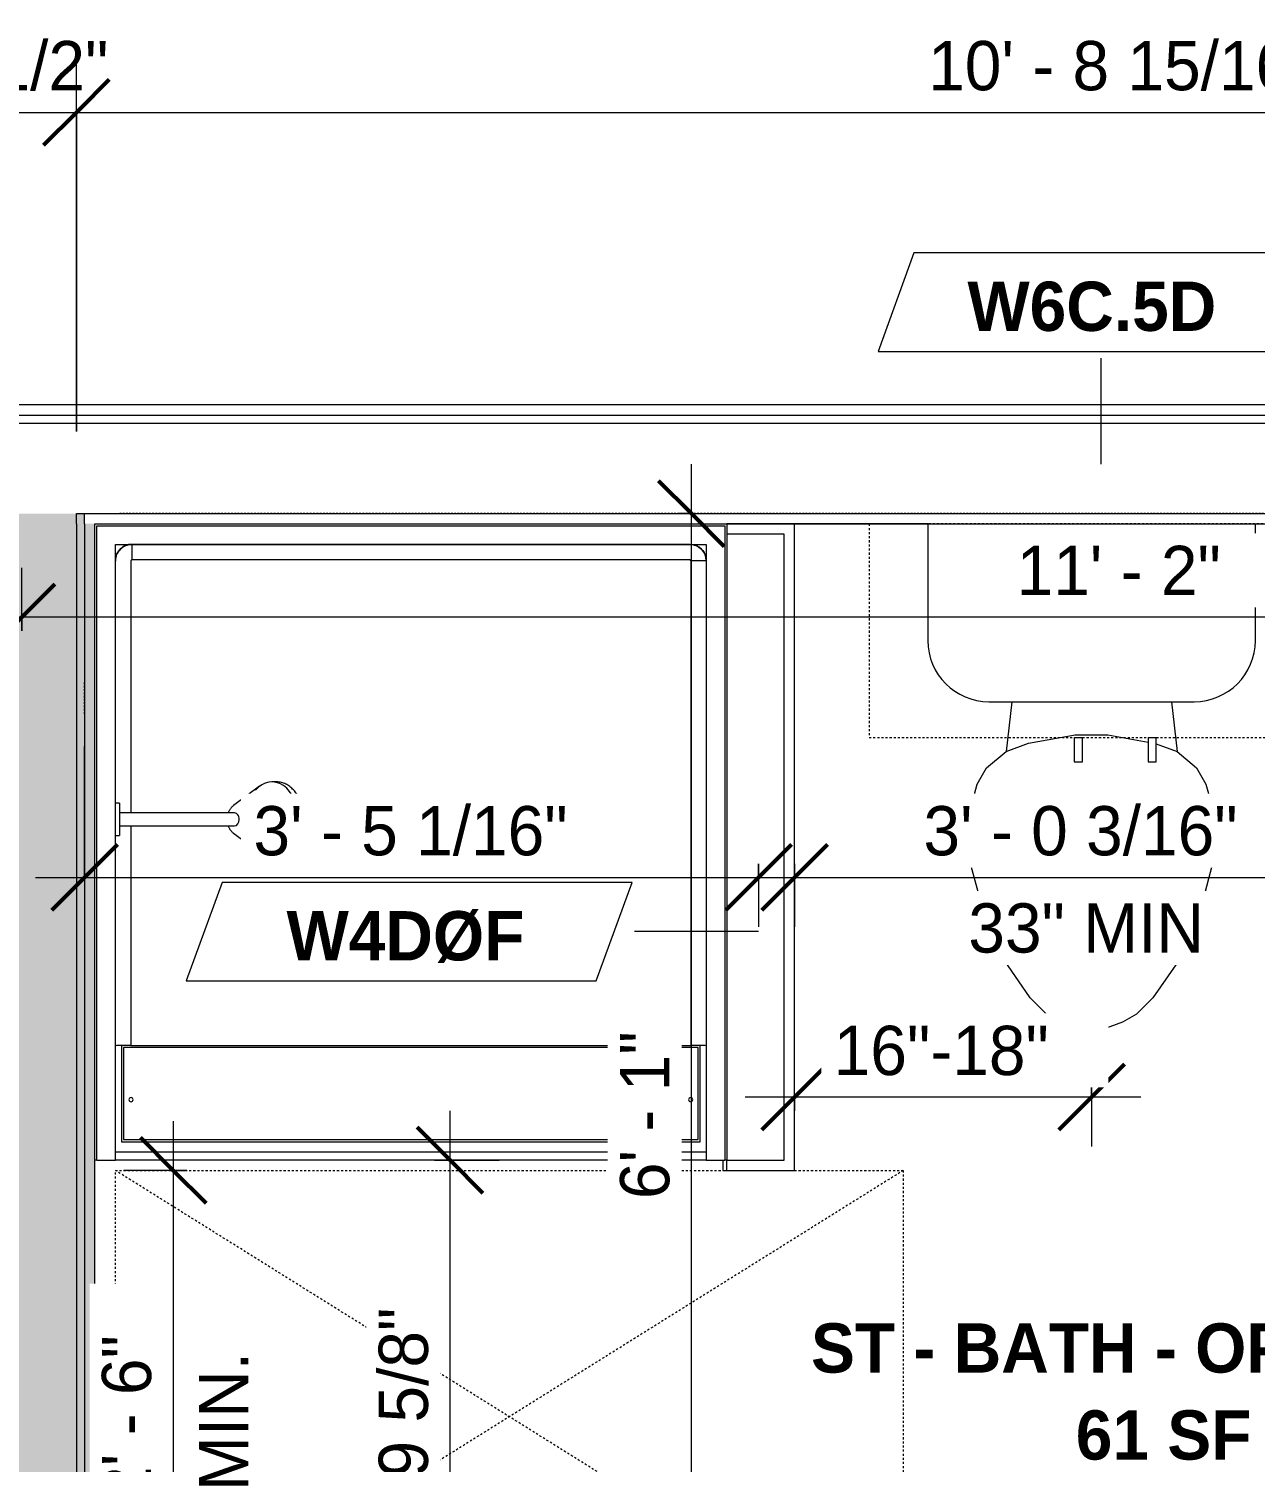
# Model space of a CAD drawing. Header units: inches. Extents: x -4058 to -1781, y 9814 to 12264.
# Drawn here: x -3338.3 to -3263.6, y 10316.3 to 10403.6 of the extents above; entities that cross this region are included whole.
import ezdxf

# ---------------------------------------------------------------- set-up
doc = ezdxf.new("R2010")
doc.units = ezdxf.units.IN
doc.header["$MEASUREMENT"] = 0
doc.linetypes.add('Dash', pattern=[0.25, 0.125, -0.125])
doc.linetypes.add('Dash 3_32_', pattern=[0.1875, 0.09375, -0.09375])
for name, color, linetype, lineweight in [('0-1', 7, 'Continuous', 5), ('A-ANNO-DIMS', 211, 'Continuous', 9), ('A-ANNO-DIMS-32', 211, 'Continuous', 9), ('A-AREA-IDEN', 2, 'Continuous', 9), ('A-DETL-1', 90, 'Dash 3_32_', 9), ('A-FLOR-2', 192, 'Continuous', 9), ('A-GENM', 5, 'Continuous', 9), ('A-GENM-2', 147, 'Dash', 9), ('A-WALL-1', 7, 'Continuous', 9), ('A-WALL-2', 113, 'Continuous', 9), ('A-WALL-IDEN', 211, 'Continuous', 9), ('I-WALL-1', 1, 'Continuous', 18), ('I-WALL-2', 10, 'Continuous', 5), ('I-WALL-3', 7, 'Continuous', 9), ('P-SANR-FIXT', 6, 'Continuous', 9), ('Q-CASE', 31, 'Continuous', 9), ('Q-CASE-2', 31, 'Dash', 9)]:
    doc.layers.add(name, color=color, linetype=linetype, lineweight=lineweight)
doc.styles.add('Century Gothic', font='ufonts.com_century-gothic.ttf', dxfattribs={"height": 3})
doc.styles.add('Century Gothic_B', font='GOTHICB.TTF', dxfattribs={"height": 3})
doc.dimstyles.new('MARKETING_DIMENSION', dxfattribs={"dimscale": 12, "dimtxt": 3.132505, "dimasz": 0.333333, "dimexe": 0.25, "dimexo": 0.166667, "dimgap": 0.041667, "dimtad": 1, "dimdec": 4, "dimrnd": 0.0625, "dimzin": 3, "dimdsep": 46, "dimlunit": 4, "dimtxsty": 'Century Gothic', "dimblk1": 'OBLIQUE', "dimblk2": 'OBLIQUE', "dimsah": 1, "dimcen": 0.09, "dimdle": 0.25, "dimazin": 0, "dimtfac": 1, "dimtdec": 4, "dimtix": 1, "dimtmove": 0, "dimatfit": 3, "dimfxl": 1, "dimtvp": 1, "dimtfill": 1, "dimfrac": 2, "dimtolj": 1, "dimtzin": 0, "dimarcsym": 2})
doc.dimstyles.new('THE_DIMENSION_STRING_2', dxfattribs={"dimscale": 12, "dimtxt": 3.132505, "dimasz": 0.333333, "dimexe": 0.25, "dimexo": 0.166667, "dimgap": 0.041667, "dimtad": 1, "dimdec": 4, "dimrnd": 0.0625, "dimzin": 3, "dimdsep": 46, "dimlunit": 4, "dimtxsty": 'Century Gothic', "dimblk1": 'OBLIQUE', "dimblk2": 'OBLIQUE', "dimsah": 1, "dimcen": 0.09, "dimdle": 0.25, "dimazin": 0, "dimtfac": 1, "dimtdec": 4, "dimtix": 1, "dimtmove": 0, "dimatfit": 3, "dimfxl": 1, "dimtvp": 1, "dimtfill": 1, "dimfrac": 2, "dimtolj": 1, "dimtzin": 0, "dimarcsym": 2})
doc.dimstyles.new('THE_DIMENSION_STRING_3', dxfattribs={"dimscale": 12, "dimtxt": 3.132505, "dimasz": 0.333333, "dimexe": 0.25, "dimexo": 0.166667, "dimgap": 0.041667, "dimtad": 1, "dimdec": 4, "dimrnd": 0.0625, "dimzin": 3, "dimdsep": 46, "dimlunit": 4, "dimtxsty": 'Century Gothic', "dimblk1": 'OBLIQUE', "dimblk2": 'OBLIQUE', "dimsah": 1, "dimcen": 0.09, "dimdle": 0.25, "dimazin": 0, "dimtfac": 1, "dimtdec": 4, "dimtix": 1, "dimtmove": 0, "dimatfit": 3, "dimfxl": 1, "dimtvp": 1, "dimtfill": 1, "dimfrac": 2, "dimtolj": 1, "dimtzin": 0, "dimarcsym": 2})
doc.dimstyles.new('THE_DIMENSION_STRING_4', dxfattribs={"dimscale": 12, "dimtxt": 3.132505, "dimasz": 0.333333, "dimexe": 0.25, "dimexo": 0.166667, "dimgap": 0.041667, "dimtad": 1, "dimdec": 4, "dimrnd": 0.0625, "dimzin": 3, "dimdsep": 46, "dimlunit": 4, "dimtxsty": 'Century Gothic', "dimblk1": 'OBLIQUE', "dimblk2": 'OBLIQUE', "dimsah": 1, "dimcen": 0.09, "dimdle": 0.25, "dimazin": 0, "dimtfac": 1, "dimtdec": 4, "dimtix": 1, "dimtmove": 0, "dimatfit": 3, "dimfxl": 1, "dimtvp": 1, "dimtfill": 1, "dimfrac": 2, "dimtolj": 1, "dimtzin": 0, "dimarcsym": 2})
doc.dimstyles.new('THE_DIMENSION_STRING_5', dxfattribs={"dimscale": 12, "dimtxt": 3.132505, "dimasz": 0.333333, "dimexe": 0.25, "dimexo": 0.166667, "dimgap": 0.041667, "dimtad": 1, "dimdec": 4, "dimrnd": 0.0625, "dimzin": 3, "dimdsep": 46, "dimlunit": 4, "dimtxsty": 'Century Gothic', "dimblk1": 'OBLIQUE', "dimblk2": 'OBLIQUE', "dimsah": 1, "dimcen": 0.09, "dimdle": 0.25, "dimazin": 0, "dimtfac": 1, "dimtdec": 4, "dimtix": 1, "dimtmove": 0, "dimatfit": 3, "dimfxl": 1, "dimtvp": 1, "dimtfill": 1, "dimfrac": 2, "dimtolj": 1, "dimtzin": 0, "dimarcsym": 2})

# ---------------------------------------------------------------- blocks, each defined once
blk = doc.blocks.new('CTR - 1st Phase - Common Walls_rvt-1-UNITS PLANS - 3RD FLOOR')
at = {"layer": 'I-WALL-1'}
blk.add_hatch(color=256, dxfattribs=at).paths.add_polyline_path([(-3334.911, 9988.439), (-3334.286, 9988.439), (-3334.286, 10373.414), (-3334.911, 10373.414), (-3334.911, 9995.912)], flags=0)
at = {"layer": 'I-WALL-2'}
for points in [[(-3340.911, 9988.439), (-3335.411, 9988.439), (-3335.411, 10374.039), (-3340.911, 10374.039), (-3340.911, 9995.912)], [(-3334.911, 9988.439), (-3334.911, 10374.039), (-3335.411, 10374.039), (-3335.411, 9988.439)]]:
    blk.add_hatch(color=256, dxfattribs=at).paths.add_polyline_path(points, flags=0)
at = {"layer": 'A-WALL-1'}
for p, q in [((-3340.911, 10380.039), (-3207.099, 10380.039)), ((-3340.911, 10379.539), (-3207.099, 10379.539)), ((-3335.411, 10373.414), (-3335.411, 10374.039)), ((-3335.411, 10374.039), (-3334.911, 10374.039)), ((-3335.411, 10374.039), (-3334.911, 10374.039)), ((-3334.911, 10373.414), (-3334.911, 10374.039)), ((-3334.911, 10374.039), (-3207.099, 10374.039)), ((-3335.411, 10373.414), (-3335.411, 9988.439)), ((-3334.911, 10373.414), (-3334.911, 9988.439))]:
    blk.add_line(p, q, dxfattribs=at)
at = {"layer": 'I-WALL-3'}
for p, q in [((-3207.099, 10380.664), (-3341.911, 10380.664)), ((-3295.786, 10373.414), (-3207.099, 10373.414)), ((-3334.286, 9988.439), (-3334.286, 10334.664))]:
    blk.add_line(p, q, dxfattribs=at)
blk = doc.blocks.new('Toilet-Domestic-3D - Toilet-Domestic-3D-V31-UNITS PLANS - 3RD FLOOR')
at = {"layer": 'P-SANR-FIXT'}
for p, q in [((-2.74, 11), (-1.874, 11.5)), ((-1.874, 11.5), (-0.5, 12)), ((-0.5, 12), (0.5, 12)), ((0.5, 12), (1.874, 11.5)), ((1.874, 11.5), (2.74, 11)), ((-3.74, 10), (-2.74, 11)), ((2.74, 11), (3.74, 10)), ((-5.127, 8), (-3.74, 10)), ((3.74, 10), (5.127, 8)), ((-6.06, 6), (-5.127, 8)), ((5.127, 8), (6.06, 6)), ((-6.788, 4), (-6.06, 6)), ((6.06, 6), (6.788, 4)), ((-7.326, 1.992), (-6.788, 4)), ((6.788, 4), (7.326, 1.992)), ((-7.5, 0), (-7.326, 1.992)), ((7.326, 1.992), (7.5, 0)), ((-7.413, -0.996), (-7.5, 0)), ((7.5, 0), (7.413, -0.996)), ((-7.236, -2), (-7.413, -0.996)), ((7.413, -0.996), (7.236, -2)), ((-6.968, -3), (-7.236, -2)), ((7.236, -2), (6.968, -3)), ((-6.401, -4), (-6.968, -3)), ((6.968, -3), (6.401, -4)), ((-5.209, -5), (-6.401, -4)), ((6.401, -4), (5.209, -5)), ((-3.938, -5.463), (-5.209, -5)), ((-4.862, -8.024), (-5.209, -5)), ((5.209, -5), (3.836, -5.5)), ((4.862, -8.024), (5.209, -5)), ((-1, -6), (-3.449, -5.568)), ((1, -6), (-1, -6)), ((3.836, -5.5), (1, -6)), ((6.25, -8.024), (-6.25, -8.024)), ((-9.976, -11.75), (-9.976, -18.856)), ((9.976, -18.856), (9.976, -11.75))]:
    blk.add_line(p, q, dxfattribs=at)
for centre, start, end in [((-6.25, -11.75), 90, 180), ((6.25, -11.75), 0, 90)]:
    blk.add_arc(centre, 3.726, start, end, dxfattribs=at)
blk = doc.blocks.new('ADA Clearances - 30_x48_-V33-UNITS PLANS - 3RD FLOOR')
at = {"layer": 'A-GENM-2'}
for p, q in [((15, 24), (-15, -24)), ((-15, 24), (15, -24)), ((-15, 17.375), (-15, 24)), ((-15, 24), (15, 24)), ((15, 24), (15, -24)), ((-15, -24), (-15, 13)), ((15, -24), (-15, -24))]:
    blk.add_line(p, q, dxfattribs=at)
blk = doc.blocks.new('300 Series Wall Hung Cabinet_326 - 30_-2909952-UNITS PLANS - 3RD FLOOR')
at = {"layer": 'Q-CASE'}
for p, q in [((-2.5, -13.188), (-2.012, -13.188)), ((-2.5, -13.188), (-2.5, -14.687)), ((-2.012, -14.687), (-2.012, -13.188)), ((2, -13.188), (2.488, -13.188)), ((2, -13.188), (2, -14.687)), ((2.488, -14.687), (2.488, -13.188)), ((-2.5, -14.687), (-2.012, -14.687)), ((2, -14.687), (2.488, -14.687))]:
    blk.add_line(p, q, dxfattribs=at)
at = {"layer": 'Q-CASE-2'}
for p, q in [((15, -0.188), (-15, -0.188)), ((-15, -0.188), (-15, -13.188)), ((15, -13.188), (15, -0.188)), ((-15, -13.188), (15, -13.188))]:
    blk.add_line(p, q, dxfattribs=at)
blk = doc.blocks.new('The Shower - The Shower-V104-UNITS PLANS - 3RD FLOOR')
at = {"layer": 'P-SANR-FIXT'}
for p, q in [((0, 39.25), (0.125, 39.25)), ((0, 0.5), (0, 39.25)), ((1.25, 39.25), (0.125, 39.25)), ((0.125, 0.625), (0.125, 39.25)), ((1.25, 39.25), (37.25, 39.25)), ((1.25, 38.75), (1.25, 39.25)), ((1.25, 1.75), (1.25, 39.25)), ((37.25, 38.75), (1.25, 38.75)), ((37.25, 39.25), (37.25, 38.75)), ((38.375, 39.25), (37.25, 39.25)), ((37.25, 39.25), (37.25, 19.484)), ((38.375, 39.25), (38.5, 39.25)), ((38.375, 39.25), (38.375, 0.625)), ((38.5, 39.25), (38.5, 0.5)), ((1.625, 38.125), (1.625, 32.27)), ((36.875, 38.125), (1.625, 38.125)), ((36.75, 37.996), (1.75, 37.996)), ((1.75, 37.996), (1.75, 32.38)), ((36.75, 32.38), (36.75, 37.996)), ((36.875, 32.27), (36.875, 38.125)), ((1.75, 32.38), (36.75, 32.38)), ((2.2, 2.75), (2.2, 32.266)), ((36.3, 32.266), (2.2, 32.266)), ((36.3, 18.893), (36.3, 32.266)), ((36.3, 2.753), (36.3, 18.106)), ((37.25, 17.516), (37.25, 1.75)), ((2.253, 2.7), (36.25, 2.7)), ((37.25, 1.75), (1.25, 1.75)), ((1.28, 2.507), (1.302, 2.432)), ((1.397, 2.229), (1.415, 2.199)), ((1.51, 2.078), (1.578, 2.01)), ((1.699, 1.915), (1.731, 1.895)), ((1.932, 1.802), (2.007, 1.78)), ((2.253, 1.769), (36.25, 1.769)), ((36.25, 1.75), (36.25, 1.769)), ((36.493, 1.78), (36.568, 1.802)), ((36.772, 1.897), (36.801, 1.915)), ((36.922, 2.01), (36.99, 2.078)), ((37.085, 2.199), (37.105, 2.231)), ((37.198, 2.432), (37.22, 2.507)), ((38.5, 0.5), (0, 0.5)), ((38.375, 0.625), (0.125, 0.625))]:
    blk.add_line(p, q, dxfattribs=at)
for centre, radius, start, end in [((2.203, 35.563), 0.125, 0, 180), ((2.203, 35.563), 0.125, 180, 0), ((36.297, 35.563), 0.125, 0, 180), ((36.297, 35.563), 0.125, 180, 0), ((2.25, 2.75), 1, 180, 270), ((36.25, 2.75), 1, 270, 0)]:
    blk.add_arc(centre, radius, start, end, dxfattribs=at)
for centre, major_axis, start_param, end_param in [((2.2, 32.284), (-0.95, 0), 0, 1.570796), ((36.3, 32.284), (0.95, 0), 4.712389, 6.283185)]:
    blk.add_ellipse(centre, major_axis=major_axis, ratio=0.019505, start_param=start_param, end_param=end_param, dxfattribs=at)
for points, knots in [([(1.25, 2.769), (1.25, 2.767), (1.272, 2.764), (1.4, 2.758), (1.642, 2.754), (1.951, 2.752), (2.117, 2.752), (2.2, 2.753)], [-1, -1, -1, -1, -0.833333, -0.666667, -0.333333, -0.166667, 0, 0, 0, 0]), ([(1.25, 2.769), (1.25, 2.702), (1.263, 2.572), (1.34, 2.32), (1.525, 2.042), (1.804, 1.857), (2.056, 1.781), (2.186, 1.769), (2.253, 1.769)], [-1, -1, -1, -1, -0.874768, -0.749536, -0.499072, -0.248608, -0.123376, 0.001856, 0.001856, 0.001856, 0.001856]), ([(2.2, 2.753), (2.2, 2.742), (2.201, 2.74), (2.203, 2.731), (2.207, 2.724), (2.212, 2.717), (2.218, 2.711), (2.226, 2.705), (2.235, 2.702), (2.242, 2.7), (2.248, 2.7), (2.253, 2.7)], [-1, -1, -1, -1, -0.833333, -0.75, -0.666667, -0.583333, -0.416667, -0.291667, -0.208333, -0.083333, 0, 0, 0, 0]), ([(36.247, 2.7), (36.258, 2.7), (36.26, 2.701), (36.268, 2.703), (36.276, 2.707), (36.283, 2.712), (36.289, 2.718), (36.294, 2.726), (36.298, 2.735), (36.3, 2.741), (36.3, 2.748), (36.3, 2.753)], [-1, -1, -1, -1, -0.833333, -0.75, -0.666667, -0.583333, -0.416667, -0.291667, -0.208333, -0.083333, 0, 0, 0, 0]), ([(36.25, 1.796), (36.25, 1.816), (36.25, 1.907), (36.249, 2.145), (36.248, 2.452), (36.248, 2.617), (36.247, 2.7)], [-0.8333333, -0.8333333, -0.8333333, -0.8333333, -0.6666667, -0.3333333, -0.1666667, 0, 0, 0, 0]), ([(36.25, 1.769), (36.317, 1.769), (36.447, 1.782), (36.699, 1.858), (36.977, 2.044), (37.162, 2.322), (37.238, 2.575), (37.25, 2.705), (37.25, 2.771)], [-1, -1, -1, -1, -0.874768, -0.749536, -0.499072, -0.248608, -0.123376, 0.001856, 0.001856, 0.001856, 0.001856]), ([(1.589, 2), (1.545, 2.038), (1.47, 2.117), (1.409, 2.206), (1.385, 2.249)], [0.4597287, 0.4597287, 0.4597287, 0.4597287, 0.5714286, 0.666048, 0.666048, 0.666048, 0.666048]), ([(2.25, 1.75), (2.174, 1.75), (2.026, 1.767), (1.86, 1.825), (1.773, 1.871), (1.752, 1.883)], [0, 0, 0, 0, 0.1428571, 0.2857143, 0.332096, 0.332096, 0.332096, 0.332096]), ([(36.75, 1.884), (36.696, 1.853), (36.588, 1.803), (36.419, 1.76), (36.307, 1.75), (36.25, 1.75)], [0.6665409, 0.6665409, 0.6665409, 0.6665409, 0.7857143, 0.8928571, 1, 1, 1, 1]), ([(37.014, 2.105), (36.972, 2.055), (36.889, 1.974), (36.794, 1.909), (36.751, 1.885)], [0.4462442, 0.4462442, 0.4462442, 0.4462442, 0.5714286, 0.666048, 0.666048, 0.666048, 0.666048]), ([(37.193, 2.416), (37.181, 2.382), (37.157, 2.326), (37.129, 2.273), (37.117, 2.252)], [0.2167295, 0.2167295, 0.2167295, 0.2167295, 0.2857143, 0.332096, 0.332096, 0.332096, 0.332096])]:
    blk.add_open_spline(points, degree=3, knots=knots, dxfattribs=at)
for points in [[(1.251, 2.707), (1.25, 2.721), (1.25, 2.735), (1.25, 2.75)], [(37.25, 2.75), (37.25, 2.724), (37.249, 2.698), (37.247, 2.673)], [(1.384, 2.25), (1.371, 2.272), (1.359, 2.295), (1.348, 2.319)], [(1.75, 1.884), (1.707, 1.909), (1.665, 1.937), (1.627, 1.968)], [(37.116, 2.25), (37.095, 2.214), (37.072, 2.179), (37.047, 2.146)]]:
    blk.add_open_spline(points, degree=3, dxfattribs=at)
blk = doc.blocks.new('Shower Head - Shower Head-3265626-UNITS PLANS - 3RD FLOOR')
at = {"layer": 'P-SANR-FIXT'}
for p, q in [((-0.984, 0), (-0.984, -0.255)), ((-0.984, 0), (0.984, 0)), ((0.984, -0.255), (-0.984, -0.255)), ((-0.394, -0.255), (-0.394, -1.002)), ((0.394, -1.002), (0.394, -0.255)), ((0.984, -0.255), (0.984, 0)), ((-0.394, -6.013), (-0.394, -7.265)), ((0.394, -7.265), (0.394, -6.013)), ((-0.837, -7.194), (-2.021, -8.783)), ((2.021, -8.783), (0.837, -7.194)), ((-2.285, -9.536), (-2.285, -9.815)), ((2.285, -9.815), (2.285, -9.536))]:
    blk.add_line(p, q, dxfattribs=at)
at = {"layer": 'P-SANR-FIXT', "flags": 128}
for points in [[(-0.394, -1.002), (-0.394, -1.285), (-0.394, -1.568), (-0.394, -1.85), (-0.394, -2.131), (-0.394, -2.41), (-0.394, -2.686), (-0.394, -2.96), (-0.394, -3.231), (-0.394, -3.498), (-0.394, -3.761), (-0.394, -4.02), (-0.394, -4.274), (-0.394, -4.523), (-0.394, -4.766), (-0.394, -5.003), (-0.394, -5.234), (-0.394, -5.458), (-0.394, -5.674), (-0.394, -5.884), (-0.394, -6.013)], [(0.394, -6.013), (0.394, -5.808), (0.394, -5.596), (0.394, -5.377), (0.394, -5.15), (0.394, -4.917), (0.394, -4.678), (0.394, -4.433), (0.394, -4.182), (0.394, -3.926), (0.394, -3.666), (0.394, -3.401), (0.394, -3.132), (0.394, -2.86), (0.394, -2.585), (0.394, -2.308), (0.394, -2.028), (0.394, -1.747), (0.394, -1.465), (0.394, -1.182), (0.394, -1.002)], [(-0.394, -6.871), (-0.426, -6.883), (-0.458, -6.897), (-0.489, -6.911), (-0.521, -6.927), (-0.552, -6.944), (-0.582, -6.963), (-0.613, -6.982), (-0.643, -7.003), (-0.672, -7.025), (-0.701, -7.049), (-0.729, -7.074), (-0.756, -7.101), (-0.783, -7.129), (-0.809, -7.159), (-0.834, -7.19), (-0.837, -7.194)], [(0.837, -7.194), (0.813, -7.163), (0.787, -7.133), (0.76, -7.105), (0.733, -7.078), (0.705, -7.052), (0.676, -7.029), (0.647, -7.006), (0.617, -6.985), (0.587, -6.965), (0.556, -6.947), (0.525, -6.93), (0.494, -6.914), (0.462, -6.899), (0.43, -6.885), (0.398, -6.873)], [(-2.285, -9.815), (-2.283, -9.885), (-2.277, -9.955), (-2.267, -10.024), (-2.253, -10.094), (-2.236, -10.162), (-2.214, -10.23), (-2.189, -10.297), (-2.16, -10.362), (-2.128, -10.427), (-2.092, -10.49), (-2.053, -10.552), (-2.011, -10.613), (-1.965, -10.672), (-1.916, -10.729), (-1.865, -10.785), (-1.81, -10.839), (-1.753, -10.891), (-1.693, -10.941), (-1.631, -10.99), (-1.566, -11.036), (-1.499, -11.08), (-1.43, -11.122), (-1.358, -11.163), (-1.285, -11.2), (-1.21, -11.236), (-1.132, -11.27), (-1.054, -11.301), (-0.973, -11.33), (-0.892, -11.356), (-0.809, -11.38), (-0.725, -11.402), (-0.639, -11.422), (-0.553, -11.438), (-0.466, -11.453), (-0.379, -11.465), (-0.291, -11.474), (-0.202, -11.481), (-0.113, -11.486), (-0.024, -11.488), (0, -11.488)], [(0, -11.488), (0.089, -11.487), (0.178, -11.483), (0.267, -11.476), (0.355, -11.468), (0.443, -11.456), (0.53, -11.443), (0.616, -11.426), (0.702, -11.408), (0.786, -11.387), (0.869, -11.363), (0.952, -11.337), (1.032, -11.309), (1.111, -11.278), (1.189, -11.245), (1.265, -11.21), (1.339, -11.173), (1.411, -11.133), (1.481, -11.092), (1.548, -11.048), (1.614, -11.002), (1.677, -10.955), (1.737, -10.905), (1.795, -10.853), (1.85, -10.8), (1.903, -10.745), (1.952, -10.688), (1.999, -10.629), (2.042, -10.569), (2.082, -10.507), (2.119, -10.444), (2.152, -10.38), (2.182, -10.315), (2.208, -10.248), (2.23, -10.18), (2.249, -10.112), (2.264, -10.043), (2.275, -9.974), (2.282, -9.904), (2.285, -9.833), (2.285, -9.815)]]:
    blk.add_lwpolyline(points, dxfattribs=at)
at = {"layer": 'P-SANR-FIXT'}
for centre, major_axis, start_param, end_param in [((0, -7.265), (0.394, 0), 3.141593, 4.712389), ((0, -7.265), (-0.394, 0), 1.570796, 3.141593), ((0, -9.536), (2.285, 0), 2.468394, 4.712389), ((0, -9.536), (-2.285, 0), 1.570796, 3.814791)]:
    blk.add_ellipse(centre, major_axis=major_axis, ratio=0.707107, start_param=start_param, end_param=end_param, dxfattribs=at)
blk = doc.blocks.new('Wall Tag - Arch Wall-3956453-UNITS PLANS - 3RD FLOOR')
at = {"layer": 'A-WALL-IDEN'}
for p, q in [((-0.3561, 0.0937), (-0.4244, -0.0937)), ((0.4244, 0.0937), (-0.3561, 0.0937)), ((0.3561, -0.0937), (0.4244, 0.0937)), ((-0.4244, -0.0937), (0.3561, -0.0937))]:
    blk.add_line(p, q, dxfattribs=at)
blk = doc.blocks.new('DIMBLOCK432-UNITS PLANS - 3RD FLOOR')
at = {"layer": 'A-ANNO-DIMS-32'}
for p, q in [((-3340.911, 10379.039), (-3340.911, 10401.47)), ((-3335.411, 10379.039), (-3335.411, 10401.47)), ((-3340.911, 10398.47), (-3335.411, 10398.47)), ((-3340.911, 10398.47), (-3340.911, 10379.039)), ((-3335.411, 10398.47), (-3335.411, 10379.039))]:
    blk.add_line(p, q, dxfattribs=at)
at = {"layer": 'A-ANNO-DIMS-32', "lineweight": 50}
for p, q in [((-3340.911, 10398.47), (-3338.911, 10400.47)), ((-3335.411, 10398.47), (-3333.411, 10400.47)), ((-3340.911, 10398.47), (-3342.911, 10396.47)), ((-3335.411, 10398.47), (-3337.411, 10396.47))]:
    blk.add_line(p, q, dxfattribs=at)
at = {"layer": 'A-ANNO-DIMS-32', "color": 0, "insert": (-3343.805, 10402.815), "char_height": 3, "width": 13.54435, "attachment_point": 1, "line_spacing_factor": 0.984502, "style": 'Century Gothic', "bg_fill": 3, "box_fill_scale": 1.25, "bg_fill_color": 256, "bg_fill_true_color": 13158600, "bg_fill_transparency": 0}
blk.add_mtext('5 1/2"', dxfattribs=at)
blk = doc.blocks.new('_Oblique')
at = {"color": 0, "linetype": 'ByBlock', "lineweight": -2}
blk.add_line((-0.5, -0.5), (0.5, 0.5), dxfattribs=at)
blk = doc.blocks.new('DIMBLOCK433-UNITS PLANS - 3RD FLOOR')
at = {"layer": 'A-ANNO-DIMS-32'}
for p, q in [((-3335.411, 10379.039), (-3335.411, 10401.47)), ((-3206.474, 10379.039), (-3206.474, 10401.47)), ((-3335.411, 10398.47), (-3206.474, 10398.47)), ((-3335.411, 10398.47), (-3335.411, 10379.039)), ((-3206.474, 10398.47), (-3206.474, 10379.039))]:
    blk.add_line(p, q, dxfattribs=at)
at = {"layer": 'A-ANNO-DIMS-32', "lineweight": 50}
for p, q in [((-3335.411, 10398.47), (-3333.411, 10400.47)), ((-3206.474, 10398.47), (-3204.474, 10400.47)), ((-3335.411, 10398.47), (-3337.411, 10396.47)), ((-3206.474, 10398.47), (-3208.474, 10396.47))]:
    blk.add_line(p, q, dxfattribs=at)
at = {"layer": 'A-ANNO-DIMS-32', "color": 0, "insert": (-3283.522, 10402.815), "char_height": 3, "width": 30.19138, "attachment_point": 1, "line_spacing_factor": 0.984502, "style": 'Century Gothic', "bg_fill": 3, "box_fill_scale": 1.25, "bg_fill_color": 256, "bg_fill_true_color": 13158600, "bg_fill_transparency": 0}
blk.add_mtext('10\' - 8 15/16"', dxfattribs=at)
blk = doc.blocks.new('DIMBLOCK820-UNITS PLANS - 3RD FLOOR')
at = {"layer": 'A-ANNO-DIMS-32', "lineweight": 50}
for p, q in [((-3291.661, 10351.881), (-3289.661, 10353.881)), ((-3255.474, 10351.881), (-3253.474, 10353.881)), ((-3291.661, 10351.881), (-3293.661, 10349.881)), ((-3255.474, 10351.881), (-3257.474, 10349.881))]:
    blk.add_line(p, q, dxfattribs=at)
at = {"layer": 'A-ANNO-DIMS-32'}
for p, q in [((-3291.661, 10352.71), (-3291.661, 10348.881)), ((-3291.661, 10351.881), (-3291.661, 10352.71)), ((-3255.474, 10352.71), (-3255.474, 10348.881)), ((-3255.474, 10351.881), (-3255.474, 10352.71)), ((-3294.661, 10351.881), (-3252.474, 10351.881))]:
    blk.add_line(p, q, dxfattribs=at)
at = {"layer": 'A-ANNO-DIMS-32', "color": 0, "char_height": 3, "attachment_point": 1, "line_spacing_factor": 0.984502, "style": 'Century Gothic', "bg_fill": 3, "box_fill_scale": 1.25, "bg_fill_color": 256, "bg_fill_true_color": 13158600, "bg_fill_transparency": 0}
for s, insert, width in [('3\' - 0 3/16"', (-3283.81, 10356.226), 24.5827), ('33" MIN', (-3281.076, 10350.304), 18.01936)]:
    blk.add_mtext(s, dxfattribs=dict(at, insert=insert, width=width))
blk = doc.blocks.new('DIMBLOCK966-UNITS PLANS - 3RD FLOOR')
at = {"layer": 'A-ANNO-DIMS-32'}
for p, q in [((-3312.649, 10298.039), (-3312.649, 10337.664)), ((-3313.599, 10334.664), (-3309.649, 10334.664)), ((-3312.649, 10334.664), (-3313.599, 10334.664)), ((-3313.477, 10301.039), (-3309.649, 10301.039)), ((-3312.649, 10301.039), (-3313.477, 10301.039))]:
    blk.add_line(p, q, dxfattribs=at)
at = {"layer": 'A-ANNO-DIMS-32', "lineweight": 50}
for p, q in [((-3312.649, 10334.664), (-3314.649, 10336.664)), ((-3312.649, 10334.664), (-3310.649, 10332.664)), ((-3312.649, 10301.039), (-3314.649, 10303.039)), ((-3312.649, 10301.039), (-3310.649, 10299.039))]:
    blk.add_line(p, q, dxfattribs=at)
at = {"layer": 'A-ANNO-DIMS-32', "color": 0, "insert": (-3316.994, 10308.778), "char_height": 3, "width": 21.77837, "attachment_point": 1, "rotation": 90, "line_spacing_factor": 0.984502, "style": 'Century Gothic', "bg_fill": 3, "box_fill_scale": 1.25, "bg_fill_color": 256, "bg_fill_true_color": 13158600, "bg_fill_transparency": 0}
blk.add_mtext('2\' - 9 5/8"', dxfattribs=at)
blk = doc.blocks.new('DIMBLOCK1151-UNITS PLANS - 3RD FLOOR')
at = {"layer": 'A-ANNO-DIMS-32'}
for p, q in [((-3291.661, 10337.673), (-3291.661, 10341.502)), ((-3273.567, 10340.559), (-3273.567, 10335.502)), ((-3273.567, 10338.502), (-3273.567, 10340.559)), ((-3270.567, 10338.502), (-3294.661, 10338.502)), ((-3291.661, 10338.502), (-3291.661, 10337.673))]:
    blk.add_line(p, q, dxfattribs=at)
at = {"layer": 'A-ANNO-DIMS-32', "lineweight": 50}
for p, q in [((-3291.661, 10338.502), (-3289.661, 10340.502)), ((-3273.567, 10338.502), (-3271.567, 10340.502)), ((-3291.661, 10338.502), (-3293.661, 10336.502)), ((-3273.567, 10338.502), (-3275.567, 10336.502))]:
    blk.add_line(p, q, dxfattribs=at)
at = {"layer": 'A-ANNO-DIMS-32', "color": 0, "insert": (-3289.277, 10342.847), "char_height": 3, "width": 15.99069, "attachment_point": 1, "line_spacing_factor": 0.984502, "style": 'Century Gothic', "bg_fill": 3, "box_fill_scale": 1.25, "bg_fill_color": 256, "bg_fill_true_color": 13158600, "bg_fill_transparency": 0}
blk.add_mtext('16"-18"', dxfattribs=at)
blk = doc.blocks.new('DIMBLOCK1152-UNITS PLANS - 3RD FLOOR')
at = {"layer": 'A-ANNO-DIMS-32'}
for p, q in [((-3334.911, 10359.847), (-3334.911, 10348.881)), ((-3334.911, 10351.881), (-3334.911, 10359.847)), ((-3293.849, 10352.71), (-3293.849, 10348.881)), ((-3293.849, 10351.881), (-3293.849, 10352.71)), ((-3337.911, 10351.881), (-3290.849, 10351.881))]:
    blk.add_line(p, q, dxfattribs=at)
at = {"layer": 'A-ANNO-DIMS-32', "lineweight": 50}
for p, q in [((-3334.911, 10351.881), (-3332.911, 10353.881)), ((-3293.849, 10351.881), (-3291.849, 10353.881)), ((-3334.911, 10351.881), (-3336.911, 10349.881)), ((-3293.849, 10351.881), (-3295.849, 10349.881))]:
    blk.add_line(p, q, dxfattribs=at)
at = {"layer": 'A-ANNO-DIMS-32', "color": 0, "insert": (-3324.623, 10356.226), "char_height": 3, "width": 24.5827, "attachment_point": 1, "line_spacing_factor": 0.984502, "style": 'Century Gothic', "bg_fill": 3, "box_fill_scale": 1.25, "bg_fill_color": 256, "bg_fill_true_color": 13158600, "bg_fill_transparency": 0}
blk.add_mtext('3\' - 5 1/16"', dxfattribs=at)
blk = doc.blocks.new('DIMBLOCK1179-UNITS PLANS - 3RD FLOOR')
at = {"layer": 'A-ANNO-DIMS-32'}
for p, q in [((-3329.513, 10337.039), (-3329.513, 10301.039)), ((-3328.685, 10334.039), (-3332.513, 10334.039)), ((-3329.513, 10334.039), (-3328.685, 10334.039)), ((-3328.685, 10304.039), (-3332.513, 10304.039)), ((-3329.513, 10304.039), (-3328.685, 10304.039))]:
    blk.add_line(p, q, dxfattribs=at)
at = {"layer": 'A-ANNO-DIMS-32', "lineweight": 50}
for p, q in [((-3329.513, 10334.039), (-3331.513, 10336.039)), ((-3329.513, 10334.039), (-3327.513, 10332.039)), ((-3329.513, 10304.039), (-3331.513, 10306.039)), ((-3329.513, 10304.039), (-3327.513, 10302.039))]:
    blk.add_line(p, q, dxfattribs=at)
at = {"layer": 'A-ANNO-DIMS-32', "color": 0, "char_height": 3, "attachment_point": 1, "rotation": 90, "line_spacing_factor": 0.984502, "style": 'Century Gothic', "bg_fill": 3, "box_fill_scale": 1.25, "bg_fill_color": 256, "bg_fill_true_color": 13158600, "bg_fill_transparency": 0}
for s, insert, width in [('2\' - 6"', (-3333.859, 10313.794), 12.58969), ('MIN.', (-3327.936, 10314.515), 10.85935)]:
    blk.add_mtext(s, dxfattribs=dict(at, insert=insert, width=width))
blk = doc.blocks.new('DIMBLOCK1356-UNITS PLANS - 3RD FLOOR')
at = {"layer": 'A-ANNO-DIMS-32'}
for p, q in [((-3297.948, 10301.039), (-3297.948, 10377.039)), ((-3298.776, 10374.039), (-3294.948, 10374.039)), ((-3297.948, 10374.039), (-3298.776, 10374.039)), ((-3298.776, 10301.039), (-3294.948, 10301.039)), ((-3297.948, 10301.039), (-3298.776, 10301.039))]:
    blk.add_line(p, q, dxfattribs=at)
at = {"layer": 'A-ANNO-DIMS-32', "lineweight": 50}
for p, q in [((-3297.948, 10374.039), (-3299.948, 10376.039)), ((-3297.948, 10374.039), (-3295.948, 10372.039)), ((-3297.948, 10301.039), (-3299.948, 10303.039)), ((-3297.948, 10301.039), (-3295.948, 10299.039))]:
    blk.add_line(p, q, dxfattribs=at)
at = {"layer": 'A-ANNO-DIMS-32', "color": 0, "insert": (-3302.293, 10332.294), "char_height": 3, "width": 12.58969, "attachment_point": 1, "rotation": 90, "line_spacing_factor": 0.984502, "style": 'Century Gothic', "bg_fill": 3, "box_fill_scale": 1.25, "bg_fill_color": 256, "bg_fill_true_color": 13158600, "bg_fill_transparency": 0}
blk.add_mtext('6\' - 1"', dxfattribs=at)
blk = doc.blocks.new('DIMBLOCK1422-UNITS PLANS - 3RD FLOOR')
at = {"layer": 'A-ANNO-DIMS-32'}
for p, q in [((-3338.724, 10366.902), (-3338.724, 10370.73)), ((-3204.724, 10358.035), (-3204.724, 10370.73)), ((-3201.724, 10367.73), (-3341.724, 10367.73)), ((-3338.724, 10367.73), (-3338.724, 10366.902)), ((-3204.724, 10367.73), (-3204.724, 10358.035))]:
    blk.add_line(p, q, dxfattribs=at)
at = {"layer": 'A-ANNO-DIMS-32', "lineweight": 50}
for p, q in [((-3338.724, 10367.73), (-3336.724, 10369.73)), ((-3204.724, 10367.73), (-3202.724, 10369.73)), ((-3338.724, 10367.73), (-3340.724, 10365.73)), ((-3204.724, 10367.73), (-3206.724, 10365.73))]:
    blk.add_line(p, q, dxfattribs=at)
at = {"layer": 'A-ANNO-DIMS-32', "color": 0, "insert": (-3278.138, 10372.076), "char_height": 3, "width": 15.39402, "attachment_point": 1, "line_spacing_factor": 0.984502, "style": 'Century Gothic', "bg_fill": 3, "box_fill_scale": 1.25, "bg_fill_color": 256, "bg_fill_true_color": 13158600, "bg_fill_transparency": 0}
blk.add_mtext('11\' - 2"', dxfattribs=at)

msp = doc.modelspace()

# ---------------------------------------------------------------- linework, layer by layer
at = {"layer": 'A-DETL-1'}
for p, q in [((-3205.08554, 10374.0394), (-3332.75818, 10374.0394)), ((-3334.91124, 10361.84731), (-3334.91124, 10363.84731)), ((-3308.09874, 10334.6644), (-3311.59874, 10334.6644))]:
    msp.add_line(p, q, dxfattribs=at)
at = {"layer": 'A-FLOR-2'}
msp.add_line((-3283.54371, 10373.40981), (-3291.66131, 10373.40981), dxfattribs=at)
at = {"layer": 'A-WALL-2'}
for p, q in [((-3291.66124, 10373.4144), (-3295.78624, 10373.4144)), ((-3291.66124, 10334.0394), (-3291.66124, 10373.4144)), ((-3292.28624, 10372.7894), (-3295.78624, 10372.7894)), ((-3292.28624, 10334.6644), (-3292.28624, 10372.7894)), ((-3296.03624, 10334.6644), (-3296.03624, 10334.0394)), ((-3296.03624, 10334.0394), (-3291.66124, 10334.0394)), ((-3295.78624, 10334.0394), (-3295.78624, 10334.6644)), ((-3295.78624, 10334.6644), (-3292.28624, 10334.6644))]:
    msp.add_line(p, q, dxfattribs=at)
at = {"layer": 'A-WALL-IDEN'}
msp.add_line((-3272.99203, 10377.0394), (-3272.99203, 10383.49435), dxfattribs=at)

# ---------------------------------------------------------------- block references
at = {"layer": '0-1'}
msp.add_blockref('CTR - 1st Phase - Common Walls_rvt-1-UNITS PLANS - 3RD FLOOR', (0, 0), dxfattribs=at)
at = {"layer": 'A-GENM', "rotation": 269.9999999998793}
msp.add_blockref('ADA Clearances - 30_x48_-V33-UNITS PLANS - 3RD FLOOR', (-3309.03624, 10319.0394), dxfattribs=at)
at = {"layer": 'A-WALL-IDEN', "xscale": 31.99999999999999, "yscale": 31.99999999999999, "zscale": 31.99999999999999}
for p in [(-3272.99203, 10386.91237), (-3315.13799, 10348.58065)]:
    msp.add_blockref('Wall Tag - Arch Wall-3956453-UNITS PLANS - 3RD FLOOR', p, dxfattribs=at)
at = {"layer": 'P-SANR-FIXT'}
for name, p, rotation in [('The Shower - The Shower-V104-UNITS PLANS - 3RD FLOOR', (-3295.78624, 10373.9144), 180), ('Toilet-Domestic-3D - Toilet-Domestic-3D-V31-UNITS PLANS - 3RD FLOOR', (-3273.56749, 10354.55858), 180), ('Shower Head - Shower Head-3265626-UNITS PLANS - 3RD FLOOR', (-3333.03624, 10355.4144), 90.00000000008119)]:
    msp.add_blockref(name, p, dxfattribs=dict(at, rotation=rotation))
at = {"layer": 'Q-CASE'}
msp.add_blockref('300 Series Wall Hung Cabinet_326 - 30_-2909952-UNITS PLANS - 3RD FLOOR', (-3272.11803, 10373.59731), dxfattribs=at)

# ---------------------------------------------------------------- texts
at = {"layer": 'A-AREA-IDEN', "char_height": 3, "attachment_point": 1, "style": 'Century Gothic_B'}
for s, insert, width in [('ST - BATH - OPTION A', (-3290.65819, 10324.7271), 51.51), ('61 SF', (-3274.5322, 10319.42996), 12.423)]:
    msp.add_mtext(s, dxfattribs=dict(at, insert=insert, width=width))
at = {"layer": 'A-WALL-IDEN', "char_height": 3, "attachment_point": 1, "style": 'Century Gothic_B'}
for s, insert, width in [('W6C.5D', (-3281.12764, 10388.1599), 19.594), ('W4DØF', (-3322.60588, 10349.82818), 17.978)]:
    msp.add_mtext(s, dxfattribs=dict(at, insert=insert, width=width))

# ---------------------------------------------------------------- next in the draw order: dimensions: what is measured, and where the dimension line sits
at = {"layer": 'A-ANNO-DIMS'}
dim = msp.add_linear_dim(base=(-3335.41124, 10398.47019), p1=(-3340.91124, 10377.0394), p2=(-3335.41124, 10377.0394), dimstyle='THE_DIMENSION_STRING_2', override={"dimpost": '<>', "dimfxl": 5.5}, dxfattribs=at)
dim.commit()
dim.dimension.update_dxf_attribs({"geometry": 'DIMBLOCK432-UNITS PLANS - 3RD FLOOR', "text_midpoint": (-3338.16124, 10400.71186)})
for base, p1, p2, text, dimstyle, override, picture, middle in [((-3255.47374, 10351.88118), (-3291.66124, 10354.70961), (-3255.47374, 10354.70961), '<>\\X33" MIN', 'THE_DIMENSION_STRING_3', {"dimpost": '<>', "dimfxl": 36.1875}, 'DIMBLOCK820-UNITS PLANS - 3RD FLOOR', (-3273.56749, 10351.88118)), ((-3291.66124, 10338.5015), (-3273.56749, 10342.55858), (-3291.66124, 10335.67307), '16"-18"', 'THE_DIMENSION_STRING_4', {"dimpost": '<>', "dimfxl": 19.359598}, 'DIMBLOCK1151-UNITS PLANS - 3RD FLOOR', (-3282.61436, 10340.57696))]:
    dim = msp.add_linear_dim(base=base, p1=p1, p2=p2, text=text, dimstyle=dimstyle, override=override, dxfattribs=at)
    dim.commit()
    dim.dimension.update_dxf_attribs({"geometry": picture, "text_midpoint": middle})
dim = msp.add_linear_dim(base=(-3312.64888, 10334.6644), p1=(-3315.4773, 10301.0394), p2=(-3311.59874, 10334.6644), angle=90, dimstyle='THE_DIMENSION_STRING_4', override={"dimpost": '<>', "dimfxl": 33.847953}, dxfattribs=at)
dim.commit()
dim.dimension.update_dxf_attribs({"geometry": 'DIMBLOCK966-UNITS PLANS - 3RD FLOOR', "text_midpoint": (-3314.89055, 10317.8519)})
dim = msp.add_linear_dim(base=(-3329.51329, 10304.0394), p1=(-3326.68487, 10334.0394), p2=(-3326.68487, 10304.0394), angle=90, text='<>\\XMIN.', dimstyle='THE_DIMENSION_STRING_5', override={"dimpost": '<>', "dimfxl": 30}, dxfattribs=at)
dim.commit()
dim.dimension.update_dxf_attribs({"geometry": 'DIMBLOCK1179-UNITS PLANS - 3RD FLOOR', "text_midpoint": (-3329.51329, 10319.0394)})

# ---------------------------------------------------------------- next in the draw order: linework, layer by layer
at = {"layer": 'A-WALL-IDEN'}
msp.add_line((-3293.84874, 10348.58065), (-3301.40629, 10348.58065), dxfattribs=at)

# ---------------------------------------------------------------- next in the draw order: dimensions: what is measured, and where the dimension line sits
at = {"layer": 'A-ANNO-DIMS'}
dim = msp.add_linear_dim(base=(-3206.47374, 10398.47019), p1=(-3335.41124, 10377.0394), p2=(-3206.47374, 10377.0394), dimstyle='THE_DIMENSION_STRING_2', override={"dimpost": '<>', "dimfxl": 128.9375}, dxfattribs=at)
dim.commit()
dim.dimension.update_dxf_attribs({"geometry": 'DIMBLOCK433-UNITS PLANS - 3RD FLOOR', "text_midpoint": (-3270.94249, 10400.71186)})

# ---------------------------------------------------------------- next in the draw order: dimensions: what is measured, and where the dimension line sits
dim = msp.add_linear_dim(base=(-3293.84874, 10351.88118), p1=(-3334.91124, 10361.84731), p2=(-3293.84874, 10354.70961), angle=0, dimstyle='THE_DIMENSION_STRING_4', override={"dimpost": '<>', "dimfxl": 41.678239}, dxfattribs=at)
dim.commit()
dim.dimension.update_dxf_attribs({"geometry": 'DIMBLOCK1152-UNITS PLANS - 3RD FLOOR', "text_midpoint": (-3314.37999, 10354.12286)})

# ---------------------------------------------------------------- next in the draw order: dimensions: what is measured, and where the dimension line sits
dim = msp.add_linear_dim(base=(-3297.94797, 10374.0394), p1=(-3300.7764, 10301.0394), p2=(-3300.7764, 10374.0394), angle=90, dimstyle='MARKETING_DIMENSION', override={"dimpost": '<>', "dimfxl": 73}, dxfattribs=at)
dim.commit()
dim.dimension.update_dxf_attribs({"geometry": 'DIMBLOCK1356-UNITS PLANS - 3RD FLOOR', "text_midpoint": (-3300.02343, 10337.5394)})

# ---------------------------------------------------------------- next in the draw order: dimensions: what is measured, and where the dimension line sits
dim = msp.add_linear_dim(base=(-3338.72374, 10367.73042), p1=(-3204.72374, 10356.03481), p2=(-3338.72374, 10364.90199), dimstyle='MARKETING_DIMENSION', override={"dimpost": '<>', "dimfxl": 134.293064}, dxfattribs=at)
dim.commit()
dim.dimension.update_dxf_attribs({"geometry": 'DIMBLOCK1422-UNITS PLANS - 3RD FLOOR', "text_midpoint": (-3271.72374, 10369.76815)})

doc.saveas('drawing.dxf')
